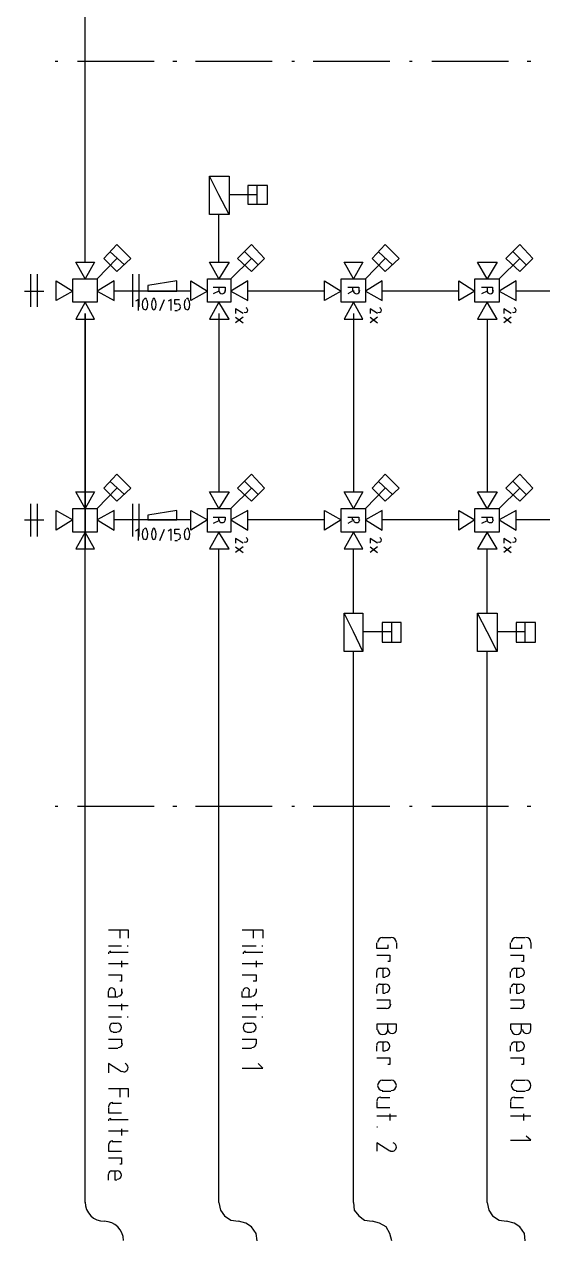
# Model space of a CAD drawing. Header units: millimetres. Extents: x 0 to 33.1, y 1.5 to 45.3.
# Drawn here: x 20.806 to 21.73, y 32.691 to 34.862 of the extents above; entities that cross this region are included whole.
import ezdxf

# ---------------------------------------------------------------- set-up
doc = ezdxf.new("R2010")
doc.units = ezdxf.units.MM
doc.header["$MEASUREMENT"] = 0
doc.layers.get('0').update_dxf_attribs({"linetype": 'CONTINUOUS'})

msp = doc.modelspace()

# ---------------------------------------------------------------- linework, layer by layer
at = {"color": 4, "linetype": 'Continuous'}
for p, q in [((20.9144, 34.4378), (20.9144, 34.9961)), ((20.9711, 34.4694), (20.9478, 34.4444)), ((20.9961, 34.4444), (20.9711, 34.4694)), ((20.9844, 34.4328), (20.9594, 34.4561)), ((20.9144, 34.4078), (20.8978, 34.4378)), ((20.8978, 34.4378), (20.9311, 34.4378)), ((20.9311, 34.4378), (20.9144, 34.4078)), ((20.9711, 34.4444), (20.9361, 34.4078)), ((20.9478, 34.4444), (20.9711, 34.4211)), ((20.9711, 34.4211), (20.9961, 34.4444)), ((20.8628, 34.3694), (20.8628, 34.4044)), ((20.8628, 34.4044), (20.8928, 34.3861)), ((20.8928, 34.3661), (20.8928, 34.4078)), ((20.8928, 34.4078), (20.9361, 34.4078)), ((20.9361, 34.4078), (20.9361, 34.3661)), ((20.9661, 34.4044), (20.9361, 34.3861)), ((20.9661, 34.3694), (20.9661, 34.4044)), ((20.8928, 34.3861), (20.8628, 34.3694)), ((20.9361, 34.3861), (20.9661, 34.3694)), ((20.9361, 34.3661), (20.8928, 34.3661)), ((20.9144, 34.3661), (20.8978, 34.3361)), ((20.9311, 34.3361), (20.9144, 34.3661)), ((20.9144, 34.3461), (20.9144, 33.9261)), ((20.9144, 32.7594), (20.9144, 34.3461)), ((20.8978, 34.3361), (20.9311, 34.3361)), ((20.9144, 34.3361), (20.9144, 34.0278)), ((20.9711, 34.0594), (20.9478, 34.0344)), ((20.9961, 34.0344), (20.9711, 34.0594)), ((20.9711, 34.0344), (20.9361, 33.9978)), ((20.9478, 34.0344), (20.9711, 34.0111)), ((20.9844, 34.0228), (20.9594, 34.0461)), ((20.9711, 34.0111), (20.9961, 34.0344)), ((20.9144, 33.9978), (20.8978, 34.0278)), ((20.8978, 34.0278), (20.9311, 34.0278)), ((20.9311, 34.0278), (20.9144, 33.9978)), ((20.8628, 33.9594), (20.8628, 33.9944)), ((20.8628, 33.9944), (20.8928, 33.9778)), ((20.8928, 33.9561), (20.8928, 33.9978)), ((20.8928, 33.9978), (20.9361, 33.9978)), ((20.9361, 33.9978), (20.9361, 33.9561)), ((20.9661, 33.9944), (20.9361, 33.9778)), ((20.9661, 33.9594), (20.9661, 33.9944)), ((20.8928, 33.9778), (20.8628, 33.9594)), ((20.9361, 33.9778), (20.9661, 33.9594)), ((20.9361, 33.9561), (20.8928, 33.9561)), ((20.9144, 33.9561), (20.8978, 33.9261)), ((20.9311, 33.9261), (20.9144, 33.9561)), ((20.8978, 33.9261), (20.9311, 33.9261)), ((20.9144, 32.7594), (20.9144, 32.7594)), ((20.9478, 32.7261), (20.9478, 32.7261))]:
    msp.add_line(p, q, dxfattribs=at)
at = {"color": 0, "linetype": 'Continuous'}
for p, q in [((20.8611, 34.7961), (20.8661, 34.7961)), ((20.9011, 34.7961), (21.0378, 34.7961)), ((21.0711, 34.7961), (21.0778, 34.7961)), ((21.1111, 34.7961), (21.2478, 34.7961)), ((21.2828, 34.7961), (21.2878, 34.7961)), ((21.3211, 34.7961), (21.4578, 34.7961)), ((21.4928, 34.7961), (21.4978, 34.7961)), ((21.5328, 34.7961), (21.6694, 34.7961)), ((21.7028, 34.7961), (21.7094, 34.7961)), ((21.1528, 34.5578), (21.1361, 34.5911)), ((21.1361, 34.5228), (21.1361, 34.5911)), ((21.1361, 34.5911), (21.1711, 34.5911)), ((21.1711, 34.5911), (21.1711, 34.5228)), ((21.1711, 34.5228), (21.1528, 34.5578)), ((21.2211, 34.5578), (21.1711, 34.5578)), ((21.2394, 34.5744), (21.2044, 34.5744)), ((21.2044, 34.5744), (21.2044, 34.5411)), ((21.2211, 34.5411), (21.2211, 34.5744)), ((21.2394, 34.5411), (21.2394, 34.5744)), ((21.2044, 34.5411), (21.2394, 34.5411)), ((21.1711, 34.5228), (21.1361, 34.5228)), ((21.2111, 34.4694), (21.1861, 34.4444)), ((21.2344, 34.4444), (21.2111, 34.4694)), ((21.4494, 34.4694), (21.4261, 34.4444)), ((21.4744, 34.4444), (21.4494, 34.4694)), ((21.6894, 34.4694), (21.6644, 34.4444)), ((21.7128, 34.4444), (21.6894, 34.4694)), ((21.2228, 34.4328), (21.1994, 34.4561)), ((21.4628, 34.4328), (21.4378, 34.4561)), ((21.7011, 34.4328), (21.6778, 34.4561)), ((21.1528, 34.4078), (21.1361, 34.4378)), ((21.1361, 34.4378), (21.1711, 34.4378)), ((21.1711, 34.4378), (21.1528, 34.4078)), ((21.2111, 34.4444), (21.1744, 34.4078)), ((21.1861, 34.4444), (21.2111, 34.4211)), ((21.2111, 34.4211), (21.2344, 34.4444)), ((21.3928, 34.4078), (21.3761, 34.4378)), ((21.3761, 34.4378), (21.4094, 34.4378)), ((21.4094, 34.4378), (21.3928, 34.4078)), ((21.4494, 34.4444), (21.4144, 34.4078)), ((21.4261, 34.4444), (21.4494, 34.4211)), ((21.4494, 34.4211), (21.4744, 34.4444)), ((21.6311, 34.4078), (21.6144, 34.4378)), ((21.6144, 34.4378), (21.6494, 34.4378)), ((21.6494, 34.4378), (21.6311, 34.4078)), ((21.6894, 34.4444), (21.6528, 34.4078)), ((21.6644, 34.4444), (21.6894, 34.4211)), ((21.6894, 34.4211), (21.7128, 34.4444)), ((20.8178, 34.3861), (20.8178, 34.4161)), ((20.8294, 34.3861), (20.8294, 34.4161)), ((20.9994, 34.3861), (20.9994, 34.4161)), ((21.0111, 34.3861), (21.0111, 34.4161)), ((21.0778, 34.4044), (21.0261, 34.3961)), ((21.0778, 34.3861), (21.0778, 34.4044)), ((21.1028, 34.3694), (21.1028, 34.4044)), ((21.1028, 34.4044), (21.1328, 34.3861)), ((21.1328, 34.3661), (21.1328, 34.4078)), ((21.1328, 34.4078), (21.1744, 34.4078)), ((21.1744, 34.4078), (21.1744, 34.3661)), ((21.2044, 34.4044), (21.1744, 34.3861)), ((21.2044, 34.3694), (21.2044, 34.4044)), ((21.3411, 34.3694), (21.3411, 34.4044)), ((21.3411, 34.4044), (21.3711, 34.3861)), ((21.3711, 34.3661), (21.3711, 34.4078)), ((21.3711, 34.4078), (21.4144, 34.4078)), ((21.4144, 34.4078), (21.4144, 34.3661)), ((21.4444, 34.4044), (21.4144, 34.3861)), ((21.4444, 34.3694), (21.4444, 34.4044)), ((21.5811, 34.3694), (21.5811, 34.4044)), ((21.5811, 34.4044), (21.6094, 34.3861)), ((21.6094, 34.3661), (21.6094, 34.4078)), ((21.6094, 34.4078), (21.6528, 34.4078)), ((21.6528, 34.4078), (21.6528, 34.3661)), ((21.6828, 34.4044), (21.6528, 34.3861)), ((21.6828, 34.3694), (21.6828, 34.4044)), ((20.8061, 34.3861), (20.8411, 34.3861)), ((20.8178, 34.3578), (20.8178, 34.3861)), ((20.8294, 34.3578), (20.8294, 34.3861)), ((21.0228, 34.3861), (20.9878, 34.3861)), ((20.9994, 34.3578), (20.9994, 34.3861)), ((21.0111, 34.3578), (21.0111, 34.3861)), ((21.0261, 34.3961), (21.0261, 34.3861)), ((21.0261, 34.3861), (21.0778, 34.3861)), ((21.1328, 34.3861), (21.1028, 34.3694)), ((21.1428, 34.3928), (21.1644, 34.3928)), ((21.1528, 34.3861), (21.1428, 34.3811)), ((21.1528, 34.3928), (21.1528, 34.3861)), ((21.1644, 34.3928), (21.1644, 34.3861)), ((21.1744, 34.3861), (21.2044, 34.3694)), ((21.3711, 34.3861), (21.3411, 34.3694)), ((21.3828, 34.3928), (21.4028, 34.3928)), ((21.3911, 34.3861), (21.3828, 34.3811)), ((21.3911, 34.3928), (21.3911, 34.3861)), ((21.4028, 34.3928), (21.4028, 34.3861)), ((21.4144, 34.3861), (21.4444, 34.3694)), ((21.6094, 34.3861), (21.5811, 34.3694)), ((21.6211, 34.3928), (21.6411, 34.3928)), ((21.6311, 34.3861), (21.6211, 34.3811)), ((21.6311, 34.3928), (21.6311, 34.3861)), ((21.6411, 34.3928), (21.6411, 34.3861)), ((21.6528, 34.3861), (21.6828, 34.3694)), ((21.0094, 34.3711), (21.0044, 34.3678)), ((21.0094, 34.3511), (21.0094, 34.3711)), ((21.0478, 34.3511), (21.0561, 34.3711)), ((21.0678, 34.3711), (21.0628, 34.3678)), ((21.0678, 34.3511), (21.0678, 34.3711)), ((21.0744, 34.3628), (21.0744, 34.3711)), ((21.0744, 34.3711), (21.0828, 34.3711)), ((21.0794, 34.3628), (21.0744, 34.3628)), ((21.1744, 34.3661), (21.1328, 34.3661)), ((21.1528, 34.3661), (21.1361, 34.3361)), ((21.1711, 34.3361), (21.1528, 34.3661)), ((21.4144, 34.3661), (21.3711, 34.3661)), ((21.3928, 34.3661), (21.3761, 34.3361)), ((21.4094, 34.3361), (21.3928, 34.3661)), ((21.6528, 34.3661), (21.6094, 34.3661)), ((21.6311, 34.3661), (21.6144, 34.3361)), ((21.6494, 34.3361), (21.6311, 34.3661)), ((21.0744, 34.3511), (21.0794, 34.3511)), ((21.0844, 34.3561), (21.0844, 34.3578)), ((21.1961, 34.3461), (21.1828, 34.3544)), ((21.1828, 34.3544), (21.1828, 34.3461)), ((21.1828, 34.3394), (21.1961, 34.3294)), ((21.1961, 34.3394), (21.1828, 34.3294)), ((21.4361, 34.3461), (21.4228, 34.3544)), ((21.4228, 34.3544), (21.4228, 34.3461)), ((21.4228, 34.3394), (21.4361, 34.3294)), ((21.4361, 34.3394), (21.4228, 34.3294)), ((21.6744, 34.3461), (21.6611, 34.3544)), ((21.6611, 34.3544), (21.6611, 34.3461)), ((21.6611, 34.3394), (21.6744, 34.3294)), ((21.6744, 34.3394), (21.6611, 34.3294)), ((21.1361, 34.3361), (21.1711, 34.3361)), ((21.3761, 34.3361), (21.4094, 34.3361)), ((21.6144, 34.3361), (21.6494, 34.3361)), ((21.2111, 34.0594), (21.1861, 34.0344)), ((21.2344, 34.0344), (21.2111, 34.0594)), ((21.4494, 34.0594), (21.4261, 34.0344)), ((21.4744, 34.0344), (21.4494, 34.0594)), ((21.6894, 34.0594), (21.6644, 34.0344)), ((21.7128, 34.0344), (21.6894, 34.0594)), ((21.2111, 34.0344), (21.1744, 33.9978)), ((21.1861, 34.0344), (21.2111, 34.0111)), ((21.2228, 34.0228), (21.1994, 34.0461)), ((21.2111, 34.0111), (21.2344, 34.0344)), ((21.4494, 34.0344), (21.4144, 33.9978)), ((21.4261, 34.0344), (21.4494, 34.0111)), ((21.4628, 34.0228), (21.4378, 34.0461)), ((21.4494, 34.0111), (21.4744, 34.0344)), ((21.6894, 34.0344), (21.6528, 33.9978)), ((21.6644, 34.0344), (21.6894, 34.0111)), ((21.7011, 34.0228), (21.6778, 34.0461)), ((21.6894, 34.0111), (21.7128, 34.0344)), ((21.1528, 33.9978), (21.1361, 34.0278)), ((21.1361, 34.0278), (21.1711, 34.0278)), ((21.1711, 34.0278), (21.1528, 33.9978)), ((21.3928, 33.9978), (21.3761, 34.0278)), ((21.3761, 34.0278), (21.4094, 34.0278)), ((21.4094, 34.0278), (21.3928, 33.9978)), ((21.6311, 33.9978), (21.6144, 34.0278)), ((21.6144, 34.0278), (21.6494, 34.0278)), ((21.6494, 34.0278), (21.6311, 33.9978)), ((20.8178, 33.9778), (20.8178, 34.0061)), ((20.8294, 33.9778), (20.8294, 34.0061)), ((20.9994, 33.9778), (20.9994, 34.0061)), ((21.0111, 33.9778), (21.0111, 34.0061)), ((21.0778, 33.9944), (21.0261, 33.9861)), ((21.0778, 33.9778), (21.0778, 33.9944)), ((21.1028, 33.9594), (21.1028, 33.9944)), ((21.1028, 33.9944), (21.1328, 33.9778)), ((21.1328, 33.9561), (21.1328, 33.9978)), ((21.1328, 33.9978), (21.1744, 33.9978)), ((21.1744, 33.9978), (21.1744, 33.9561)), ((21.2044, 33.9944), (21.1744, 33.9778)), ((21.2044, 33.9594), (21.2044, 33.9944)), ((21.3411, 33.9594), (21.3411, 33.9944)), ((21.3411, 33.9944), (21.3711, 33.9778)), ((21.3711, 33.9561), (21.3711, 33.9978)), ((21.3711, 33.9978), (21.4144, 33.9978)), ((21.4144, 33.9978), (21.4144, 33.9561)), ((21.4444, 33.9944), (21.4144, 33.9778)), ((21.4444, 33.9594), (21.4444, 33.9944)), ((21.5811, 33.9594), (21.5811, 33.9944)), ((21.5811, 33.9944), (21.6094, 33.9778)), ((21.6094, 33.9561), (21.6094, 33.9978)), ((21.6094, 33.9978), (21.6528, 33.9978)), ((21.6528, 33.9978), (21.6528, 33.9561)), ((21.6828, 33.9944), (21.6528, 33.9778)), ((21.6828, 33.9594), (21.6828, 33.9944)), ((20.8061, 33.9778), (20.8411, 33.9778)), ((20.8178, 33.9478), (20.8178, 33.9778)), ((20.8294, 33.9478), (20.8294, 33.9778)), ((21.0228, 33.9778), (20.9878, 33.9778)), ((20.9994, 33.9478), (20.9994, 33.9778)), ((21.0111, 33.9478), (21.0111, 33.9778)), ((21.0261, 33.9861), (21.0261, 33.9778)), ((21.0261, 33.9778), (21.0778, 33.9778)), ((21.1328, 33.9778), (21.1028, 33.9594)), ((21.1428, 33.9828), (21.1644, 33.9828)), ((21.1528, 33.9761), (21.1428, 33.9711)), ((21.1528, 33.9778), (21.1528, 33.9828)), ((21.1644, 33.9828), (21.1644, 33.9778)), ((21.1744, 33.9778), (21.2044, 33.9594)), ((21.3711, 33.9778), (21.3411, 33.9594)), ((21.3828, 33.9828), (21.4028, 33.9828)), ((21.3911, 33.9761), (21.3828, 33.9711)), ((21.3911, 33.9778), (21.3911, 33.9828)), ((21.4028, 33.9828), (21.4028, 33.9778)), ((21.4144, 33.9778), (21.4444, 33.9594)), ((21.6094, 33.9778), (21.5811, 33.9594)), ((21.6211, 33.9828), (21.6411, 33.9828)), ((21.6311, 33.9761), (21.6211, 33.9711)), ((21.6311, 33.9778), (21.6311, 33.9828)), ((21.6411, 33.9828), (21.6411, 33.9778)), ((21.6528, 33.9778), (21.6828, 33.9594)), ((21.0094, 33.9611), (21.0044, 33.9578)), ((21.0094, 33.9411), (21.0094, 33.9611)), ((21.0478, 33.9411), (21.0561, 33.9611)), ((21.0678, 33.9611), (21.0628, 33.9578)), ((21.0678, 33.9411), (21.0678, 33.9611)), ((21.0744, 33.9528), (21.0744, 33.9611)), ((21.0744, 33.9611), (21.0828, 33.9611)), ((21.0794, 33.9528), (21.0744, 33.9528)), ((21.0844, 33.9461), (21.0844, 33.9478)), ((21.1744, 33.9561), (21.1328, 33.9561)), ((21.1528, 33.9561), (21.1361, 33.9261)), ((21.1711, 33.9261), (21.1528, 33.9561)), ((21.4144, 33.9561), (21.3711, 33.9561)), ((21.3928, 33.9561), (21.3761, 33.9261)), ((21.4094, 33.9261), (21.3928, 33.9561)), ((21.6528, 33.9561), (21.6094, 33.9561)), ((21.6311, 33.9561), (21.6144, 33.9261)), ((21.6494, 33.9261), (21.6311, 33.9561)), ((21.0744, 33.9411), (21.0794, 33.9411)), ((21.1361, 33.9261), (21.1711, 33.9261)), ((21.1961, 33.9361), (21.1828, 33.9444)), ((21.1828, 33.9444), (21.1828, 33.9361)), ((21.1828, 33.9294), (21.1961, 33.9194)), ((21.1961, 33.9294), (21.1828, 33.9194)), ((21.3761, 33.9261), (21.4094, 33.9261)), ((21.4361, 33.9361), (21.4228, 33.9444)), ((21.4228, 33.9444), (21.4228, 33.9361)), ((21.4228, 33.9294), (21.4361, 33.9194)), ((21.4361, 33.9294), (21.4228, 33.9194)), ((21.6144, 33.9261), (21.6494, 33.9261)), ((21.6744, 33.9361), (21.6611, 33.9444)), ((21.6611, 33.9444), (21.6611, 33.9361)), ((21.6611, 33.9294), (21.6744, 33.9194)), ((21.6744, 33.9294), (21.6611, 33.9194)), ((21.3928, 33.7778), (21.3761, 33.8111)), ((21.3761, 33.7428), (21.3761, 33.8111)), ((21.3761, 33.8111), (21.4094, 33.8111)), ((21.4094, 33.8111), (21.4094, 33.7428)), ((21.6311, 33.7778), (21.6144, 33.8111)), ((21.6144, 33.7428), (21.6144, 33.8111)), ((21.6144, 33.8111), (21.6494, 33.8111)), ((21.6494, 33.8111), (21.6494, 33.7428)), ((21.4094, 33.7428), (21.3928, 33.7778)), ((21.4611, 33.7778), (21.4094, 33.7778)), ((21.4778, 33.7944), (21.4444, 33.7944)), ((21.4444, 33.7944), (21.4444, 33.7594)), ((21.4611, 33.7594), (21.4611, 33.7944)), ((21.4778, 33.7594), (21.4778, 33.7944)), ((21.6494, 33.7428), (21.6311, 33.7778)), ((21.6994, 33.7778), (21.6494, 33.7778)), ((21.7178, 33.7944), (21.6828, 33.7944)), ((21.6828, 33.7944), (21.6828, 33.7594)), ((21.6994, 33.7594), (21.6994, 33.7944)), ((21.7178, 33.7594), (21.7178, 33.7944)), ((21.4444, 33.7594), (21.4778, 33.7594)), ((21.6828, 33.7594), (21.7178, 33.7594)), ((21.4094, 33.7428), (21.3761, 33.7428)), ((21.6494, 33.7428), (21.6144, 33.7428)), ((20.8661, 33.4661), (20.8611, 33.4661)), ((21.0378, 33.4661), (20.9011, 33.4661)), ((21.0778, 33.4661), (21.0711, 33.4661)), ((21.2478, 33.4661), (21.1111, 33.4661)), ((21.2878, 33.4661), (21.2828, 33.4661)), ((21.4578, 33.4661), (21.3211, 33.4661)), ((21.4978, 33.4661), (21.4928, 33.4661)), ((21.6694, 33.4661), (21.5328, 33.4661)), ((21.7094, 33.4661), (21.7028, 33.4661)), ((20.9561, 33.2461), (20.9911, 33.2461)), ((20.9761, 33.2461), (20.9761, 33.2311)), ((20.9911, 33.2461), (20.9911, 33.2311)), ((21.1944, 33.2461), (21.2311, 33.2461)), ((21.2144, 33.2461), (21.2144, 33.2311)), ((21.2311, 33.2461), (21.2311, 33.2311)), ((21.4444, 33.2328), (21.4594, 33.2328)), ((21.6828, 33.2328), (21.6994, 33.2328)), ((20.9561, 33.2178), (20.9794, 33.2178)), ((20.9894, 33.2178), (20.9911, 33.2178)), ((21.1944, 33.2178), (21.2194, 33.2178)), ((21.2294, 33.2178), (21.2311, 33.2178)), ((21.4344, 33.2128), (21.4344, 33.2228)), ((21.4544, 33.2128), (21.4344, 33.2128)), ((21.4544, 33.2194), (21.4544, 33.2128)), ((21.4694, 33.2228), (21.4694, 33.2128)), ((21.6728, 33.2128), (21.6728, 33.2228)), ((21.6928, 33.2128), (21.6728, 33.2128)), ((21.6928, 33.2194), (21.6928, 33.2128)), ((21.7094, 33.2228), (21.7094, 33.2128)), ((20.9594, 33.2061), (20.9911, 33.2061)), ((20.9794, 33.1911), (20.9794, 33.1794)), ((21.1994, 33.2061), (21.2311, 33.2061)), ((21.2194, 33.1911), (21.2194, 33.1794)), ((21.4344, 33.2011), (21.4578, 33.2011)), ((21.4578, 33.1894), (21.4544, 33.1894)), ((21.4578, 33.2011), (21.4578, 33.1894)), ((21.6728, 33.2011), (21.6961, 33.2011)), ((21.6961, 33.1894), (21.6928, 33.1894)), ((21.6961, 33.2011), (21.6961, 33.1894)), ((20.9561, 33.1861), (20.9911, 33.1861)), ((20.9561, 33.1661), (20.9794, 33.1661)), ((20.9794, 33.1661), (20.9794, 33.1544)), ((21.1944, 33.1861), (21.2311, 33.1861)), ((21.1944, 33.1661), (21.2194, 33.1661)), ((21.2194, 33.1661), (21.2194, 33.1544)), ((21.4344, 33.1611), (21.4344, 33.1711)), ((21.4394, 33.1778), (21.4494, 33.1778)), ((21.4461, 33.1611), (21.4461, 33.1778)), ((21.6728, 33.1611), (21.6728, 33.1711)), ((21.6794, 33.1778), (21.6894, 33.1778)), ((21.6844, 33.1611), (21.6844, 33.1778)), ((20.9794, 33.1544), (20.9761, 33.1544)), ((21.2194, 33.1544), (21.2144, 33.1544)), ((21.4394, 33.1494), (21.4494, 33.1494)), ((21.4494, 33.1611), (21.4461, 33.1611)), ((21.4461, 33.1328), (21.4461, 33.1494)), ((21.6794, 33.1494), (21.6894, 33.1494)), ((21.6894, 33.1611), (21.6844, 33.1611)), ((21.6844, 33.1328), (21.6844, 33.1494)), ((20.9561, 33.1261), (20.9561, 33.1361)), ((20.9728, 33.1261), (20.9561, 33.1261)), ((20.9678, 33.1361), (20.9678, 33.1261)), ((20.9794, 33.1411), (20.9794, 33.1344)), ((21.1944, 33.1261), (21.1944, 33.1361)), ((21.2111, 33.1261), (21.1944, 33.1261)), ((21.2061, 33.1361), (21.2061, 33.1261)), ((21.2194, 33.1411), (21.2194, 33.1344)), ((21.4344, 33.1328), (21.4344, 33.1428)), ((21.4494, 33.1328), (21.4461, 33.1328)), ((21.6728, 33.1328), (21.6728, 33.1428)), ((21.6894, 33.1328), (21.6844, 33.1328)), ((20.9561, 33.1111), (20.9911, 33.1111)), ((20.9794, 33.1144), (20.9794, 33.1028)), ((21.1944, 33.1111), (21.2311, 33.1111)), ((21.2194, 33.1144), (21.2194, 33.1028)), ((21.4344, 33.1211), (21.4578, 33.1211)), ((21.4511, 33.1061), (21.4344, 33.1061)), ((21.4578, 33.1211), (21.4578, 33.1128)), ((21.6728, 33.1211), (21.6961, 33.1211)), ((21.6894, 33.1061), (21.6728, 33.1061)), ((21.6961, 33.1211), (21.6961, 33.1128)), ((20.9561, 33.0911), (20.9794, 33.0911)), ((20.9644, 33.0794), (20.9711, 33.0794)), ((20.9894, 33.0911), (20.9911, 33.0911)), ((21.1944, 33.0911), (21.2194, 33.0911)), ((21.2028, 33.0794), (21.2111, 33.0794)), ((21.2294, 33.0911), (21.2311, 33.0911)), ((20.9711, 33.0628), (20.9644, 33.0628)), ((21.2111, 33.0628), (21.2028, 33.0628)), ((21.4344, 33.0778), (21.4344, 33.0678)), ((21.4694, 33.0778), (21.4344, 33.0778)), ((21.4544, 33.0678), (21.4544, 33.0778)), ((21.4694, 33.0678), (21.4694, 33.0778)), ((21.6728, 33.0778), (21.6728, 33.0678)), ((21.7094, 33.0778), (21.6728, 33.0778)), ((21.6928, 33.0678), (21.6928, 33.0778)), ((21.7094, 33.0678), (21.7094, 33.0778)), ((20.9561, 33.0511), (20.9794, 33.0511)), ((20.9794, 33.0511), (20.9794, 33.0428)), ((21.1944, 33.0511), (21.2194, 33.0511)), ((21.2194, 33.0511), (21.2194, 33.0428)), ((21.4344, 33.0294), (21.4344, 33.0394)), ((21.4394, 33.0461), (21.4494, 33.0461)), ((21.4461, 33.0294), (21.4461, 33.0461)), ((21.6728, 33.0294), (21.6728, 33.0394)), ((21.6794, 33.0461), (21.6894, 33.0461)), ((21.6844, 33.0294), (21.6844, 33.0461)), ((20.9728, 33.0344), (20.9561, 33.0344)), ((21.2111, 33.0344), (21.1944, 33.0344)), ((21.4344, 33.0178), (21.4578, 33.0178)), ((21.4494, 33.0294), (21.4461, 33.0294)), ((21.4578, 33.0178), (21.4578, 33.0061)), ((21.6728, 33.0178), (21.6961, 33.0178)), ((21.6894, 33.0294), (21.6844, 33.0294)), ((21.6961, 33.0178), (21.6961, 33.0061)), ((20.9794, 32.9928), (20.9561, 33.0078)), ((20.9561, 33.0078), (20.9561, 32.9911)), ((21.1944, 32.9994), (21.2311, 32.9994)), ((21.2311, 32.9994), (21.2228, 33.0078)), ((21.4578, 33.0061), (21.4544, 33.0061)), ((21.6961, 33.0061), (21.6928, 33.0061)), ((21.4444, 32.9778), (21.4594, 32.9778)), ((21.6828, 32.9778), (21.6994, 32.9778)), ((20.9561, 32.9628), (20.9911, 32.9628)), ((20.9761, 32.9628), (20.9761, 32.9478)), ((20.9911, 32.9628), (20.9911, 32.9478)), ((21.4594, 32.9578), (21.4444, 32.9578)), ((21.6994, 32.9578), (21.6828, 32.9578)), ((20.9561, 32.9294), (20.9561, 32.9194)), ((20.9794, 32.9361), (20.9628, 32.9361)), ((21.4344, 32.9394), (21.4344, 32.9294)), ((21.4344, 32.9294), (21.4578, 32.9294)), ((21.4578, 32.9461), (21.4411, 32.9461)), ((21.6728, 32.9394), (21.6728, 32.9294)), ((21.6728, 32.9294), (21.6961, 32.9294)), ((21.6961, 32.9461), (21.6794, 32.9461)), ((20.9561, 32.9194), (20.9794, 32.9194)), ((20.9594, 32.9078), (20.9911, 32.9078)), ((21.4344, 32.9144), (21.4694, 32.9144)), ((21.4578, 32.9178), (21.4578, 32.9061)), ((21.6728, 32.9144), (21.7094, 32.9144)), ((21.6961, 32.9178), (21.6961, 32.9061)), ((20.9561, 32.8878), (20.9911, 32.8878)), ((20.9794, 32.8911), (20.9794, 32.8794)), ((21.4344, 32.8944), (21.4361, 32.8944)), ((20.9794, 32.8678), (20.9628, 32.8678)), ((21.4578, 32.8511), (21.4344, 32.8661)), ((21.4344, 32.8661), (21.4344, 32.8511)), ((21.6728, 32.8711), (21.7094, 32.8711)), ((21.7094, 32.8711), (21.7011, 32.8778)), ((20.9561, 32.8611), (20.9561, 32.8511)), ((20.9561, 32.8511), (20.9794, 32.8511)), ((20.9561, 32.8394), (20.9794, 32.8394)), ((20.9794, 32.8278), (20.9761, 32.8278)), ((20.9794, 32.8394), (20.9794, 32.8278)), ((20.9561, 32.7994), (20.9561, 32.8094)), ((20.9611, 32.8161), (20.9711, 32.8161)), ((20.9678, 32.7994), (20.9678, 32.8161)), ((20.9711, 32.7994), (20.9678, 32.7994))]:
    msp.add_line(p, q, dxfattribs=at)
at = {"color": 7, "linetype": 'Continuous'}
for p, q in [((21.1528, 34.4378), (21.1528, 34.5228)), ((21.1028, 34.3861), (20.9661, 34.3861)), ((21.3411, 34.3861), (21.2044, 34.3861)), ((21.5811, 34.3861), (21.4444, 34.3861)), ((21.8194, 34.3861), (21.6828, 34.3861)), ((21.1528, 34.3461), (21.1528, 34.0278)), ((21.1528, 34.3361), (21.1528, 34.0278)), ((21.3928, 34.3361), (21.3928, 34.0278)), ((21.1028, 33.9778), (20.9661, 33.9778)), ((21.3411, 33.9778), (21.2044, 33.9778)), ((21.5811, 33.9778), (21.4444, 33.9778)), ((21.8194, 33.9778), (21.6828, 33.9778)), ((21.6311, 32.7594), (21.6311, 32.7594)), ((21.6311, 32.7594), (21.6344, 32.7461)), ((21.6344, 32.7461), (21.6411, 32.7361))]:
    msp.add_line(p, q, dxfattribs=at)
at = {"color": 104, "linetype": 'Continuous'}
for p, q in [((21.3928, 34.3461), (21.3928, 34.0278)), ((21.3928, 33.8111), (21.3928, 33.9261)), ((21.3928, 32.7594), (21.3928, 33.7428)), ((21.3928, 32.7594), (21.3928, 32.7594)), ((21.3928, 32.7594), (21.3944, 32.7461)), ((21.3944, 32.7461), (21.4028, 32.7361)), ((21.4028, 32.7361), (21.4128, 32.7278)), ((21.4128, 32.7278), (21.4261, 32.7261)), ((21.4394, 32.7228), (21.4261, 32.7261)), ((21.4511, 32.7161), (21.4394, 32.7228)), ((21.4578, 32.7044), (21.4511, 32.7161)), ((21.4611, 32.6911), (21.4578, 32.7044))]:
    msp.add_line(p, q, dxfattribs=at)
at = {"color": 3, "linetype": 'Continuous'}
for p, q in [((21.6311, 34.3361), (21.6311, 34.0278)), ((21.6311, 33.8111), (21.6311, 33.9261)), ((21.6311, 32.7594), (21.6311, 33.7428)), ((21.6411, 32.7361), (21.6528, 32.7278)), ((21.6528, 32.7278), (21.6661, 32.7261)), ((21.6794, 32.7228), (21.6661, 32.7261)), ((21.6894, 32.7161), (21.6794, 32.7228)), ((21.6978, 32.7044), (21.6894, 32.7161)), ((21.6994, 32.6911), (21.6978, 32.7044))]:
    msp.add_line(p, q, dxfattribs=at)
at = {"color": 5, "linetype": 'Continuous'}
for p, q in [((21.1528, 32.7594), (21.1528, 33.9261)), ((21.1528, 32.7594), (21.1528, 32.7594)), ((21.1528, 32.7594), (21.1561, 32.7461)), ((21.1561, 32.7461), (21.1628, 32.7361)), ((21.1628, 32.7361), (21.1744, 32.7278)), ((21.1744, 32.7278), (21.1878, 32.7261)), ((21.2011, 32.7228), (21.1878, 32.7261)), ((21.2111, 32.7161), (21.2011, 32.7228)), ((21.2194, 32.7044), (21.2111, 32.7161)), ((21.2211, 32.6911), (21.2194, 32.7044))]:
    msp.add_line(p, q, dxfattribs=at)
at = {"color": 0, "linetype": 'Continuous'}
for points in [[(21.1528, 34.3869), (21.1528, 34.3837), (21.1554, 34.3811), (21.1586, 34.3811)], [(21.1586, 34.3811), (21.1618, 34.3811), (21.1644, 34.3837), (21.1644, 34.3869)], [(21.3928, 34.3869), (21.3928, 34.3837), (21.3954, 34.3811), (21.3986, 34.3811)], [(21.3986, 34.3811), (21.4018, 34.3811), (21.4044, 34.3837), (21.4044, 34.3869)], [(21.6311, 34.3869), (21.6311, 34.3837), (21.6338, 34.3811), (21.6369, 34.3811)], [(21.6369, 34.3811), (21.6401, 34.3811), (21.6428, 34.3837), (21.6428, 34.3869)], [(21.0183, 34.371), (21.0154, 34.3653), (21.0154, 34.3585), (21.0183, 34.3529)], [(21.0219, 34.3728), (21.0211, 34.3728), (21.0204, 34.3724), (21.0199, 34.3718)], [(21.0239, 34.3718), (21.0235, 34.3724), (21.0228, 34.3728), (21.0219, 34.3728)], [(21.0237, 34.3529), (21.0268, 34.3585), (21.0268, 34.3653), (21.0237, 34.371)], [(21.035, 34.371), (21.0319, 34.3653), (21.0319, 34.3585), (21.035, 34.3529)], [(21.0369, 34.3728), (21.0361, 34.3728), (21.0354, 34.3724), (21.035, 34.3718)], [(21.0389, 34.3718), (21.0385, 34.3724), (21.0378, 34.3728), (21.0369, 34.3728)], [(21.0389, 34.3529), (21.0419, 34.3585), (21.0419, 34.3653), (21.0389, 34.371)], [(21.0844, 34.3586), (21.0844, 34.3608), (21.0826, 34.3628), (21.0803, 34.3628)], [(21.0935, 34.371), (21.0903, 34.3653), (21.0903, 34.3585), (21.0935, 34.3529)], [(21.0969, 34.3728), (21.0961, 34.3728), (21.0954, 34.3724), (21.095, 34.3718)], [(21.099, 34.3718), (21.0985, 34.3724), (21.0978, 34.3728), (21.0969, 34.3728)], [(21.0987, 34.3529), (21.1019, 34.3585), (21.1019, 34.3653), (21.0987, 34.371)], [(21.0199, 34.3537), (21.0204, 34.3532), (21.0211, 34.3528), (21.0219, 34.3528)], [(21.0219, 34.3528), (21.0228, 34.3528), (21.0235, 34.3532), (21.0239, 34.3537)], [(21.035, 34.3537), (21.0354, 34.3532), (21.0361, 34.3528), (21.0369, 34.3528)], [(21.0369, 34.3528), (21.0378, 34.3528), (21.0385, 34.3532), (21.0389, 34.3537)], [(21.0803, 34.3528), (21.0826, 34.3528), (21.0844, 34.3547), (21.0844, 34.3569)], [(21.095, 34.3537), (21.0954, 34.3532), (21.0961, 34.3528), (21.0969, 34.3528)], [(21.0969, 34.3528), (21.0978, 34.3528), (21.0985, 34.3532), (21.099, 34.3537)], [(21.1981, 34.3485), (21.1994, 34.3476), (21.201, 34.3475), (21.2024, 34.3483)], [(21.2044, 34.3519), (21.2044, 34.3537), (21.2032, 34.3554), (21.2014, 34.356)], [(21.2024, 34.3483), (21.2036, 34.349), (21.2044, 34.3504), (21.2044, 34.3519)], [(21.4364, 34.3485), (21.4378, 34.3476), (21.4393, 34.3475), (21.4407, 34.3483)], [(21.4428, 34.3519), (21.4428, 34.3537), (21.4415, 34.3554), (21.4397, 34.356)], [(21.4407, 34.3483), (21.4419, 34.349), (21.4428, 34.3504), (21.4428, 34.3519)], [(21.6764, 34.3485), (21.6776, 34.3476), (21.6793, 34.3475), (21.6807, 34.3483)], [(21.6828, 34.3519), (21.6828, 34.3537), (21.6815, 34.3554), (21.6797, 34.356)], [(21.6807, 34.3483), (21.6819, 34.349), (21.6828, 34.3504), (21.6828, 34.3519)], [(21.1528, 33.9786), (21.1528, 33.9754), (21.1554, 33.9728), (21.1586, 33.9728)], [(21.1586, 33.9728), (21.1618, 33.9728), (21.1644, 33.9754), (21.1644, 33.9786)], [(21.3928, 33.9786), (21.3928, 33.9754), (21.3954, 33.9728), (21.3986, 33.9728)], [(21.3986, 33.9728), (21.4018, 33.9728), (21.4044, 33.9754), (21.4044, 33.9786)], [(21.6311, 33.9786), (21.6311, 33.9754), (21.6338, 33.9728), (21.6369, 33.9728)], [(21.6369, 33.9728), (21.6401, 33.9728), (21.6428, 33.9754), (21.6428, 33.9786)], [(21.0183, 33.9611), (21.0154, 33.9554), (21.0154, 33.9485), (21.0183, 33.9429)], [(21.0219, 33.9628), (21.0211, 33.9628), (21.0204, 33.9624), (21.0199, 33.9618)], [(21.0239, 33.9618), (21.0235, 33.9624), (21.0228, 33.9628), (21.0219, 33.9628)], [(21.0237, 33.9429), (21.0268, 33.9485), (21.0268, 33.9554), (21.0237, 33.9611)], [(21.035, 33.9611), (21.0319, 33.9554), (21.0319, 33.9485), (21.035, 33.9429)], [(21.0369, 33.9628), (21.0361, 33.9628), (21.0354, 33.9624), (21.035, 33.9618)], [(21.0389, 33.9618), (21.0385, 33.9624), (21.0378, 33.9628), (21.0369, 33.9628)], [(21.0389, 33.9429), (21.0419, 33.9485), (21.0419, 33.9554), (21.0389, 33.9611)], [(21.0844, 33.9486), (21.0844, 33.9508), (21.0826, 33.9528), (21.0803, 33.9528)], [(21.0935, 33.9611), (21.0903, 33.9554), (21.0903, 33.9485), (21.0935, 33.9429)], [(21.0969, 33.9628), (21.0961, 33.9628), (21.0954, 33.9624), (21.095, 33.9618)], [(21.099, 33.9618), (21.0985, 33.9624), (21.0978, 33.9628), (21.0969, 33.9628)], [(21.0987, 33.9429), (21.1019, 33.9485), (21.1019, 33.9554), (21.0987, 33.9611)], [(21.0199, 33.9437), (21.0204, 33.9432), (21.0211, 33.9428), (21.0219, 33.9428)], [(21.0219, 33.9428), (21.0228, 33.9428), (21.0235, 33.9432), (21.0239, 33.9437)], [(21.035, 33.9437), (21.0354, 33.9432), (21.0361, 33.9428), (21.0369, 33.9428)], [(21.0369, 33.9428), (21.0378, 33.9428), (21.0385, 33.9432), (21.0389, 33.9437)], [(21.0803, 33.9428), (21.0826, 33.9428), (21.0844, 33.9447), (21.0844, 33.9469)], [(21.095, 33.9437), (21.0954, 33.9432), (21.0961, 33.9428), (21.0969, 33.9428)], [(21.0969, 33.9428), (21.0978, 33.9428), (21.0985, 33.9432), (21.099, 33.9437)], [(21.1981, 33.9385), (21.1994, 33.9376), (21.201, 33.9375), (21.2024, 33.9383)], [(21.2044, 33.9419), (21.2044, 33.9437), (21.2032, 33.9454), (21.2014, 33.946)], [(21.2024, 33.9383), (21.2036, 33.939), (21.2044, 33.9404), (21.2044, 33.9419)], [(21.4364, 33.9385), (21.4378, 33.9376), (21.4393, 33.9375), (21.4407, 33.9383)], [(21.4428, 33.9419), (21.4428, 33.9437), (21.4415, 33.9454), (21.4397, 33.946)], [(21.4407, 33.9383), (21.4419, 33.939), (21.4428, 33.9404), (21.4428, 33.9419)], [(21.6764, 33.9385), (21.6776, 33.9376), (21.6793, 33.9375), (21.6807, 33.9383)], [(21.6828, 33.9419), (21.6828, 33.9437), (21.6815, 33.9454), (21.6797, 33.946)], [(21.6807, 33.9383), (21.6819, 33.939), (21.6828, 33.9404), (21.6828, 33.9419)], [(21.4453, 33.2328), (21.4403, 33.2328), (21.4361, 33.2286), (21.4361, 33.2236)], [(21.4694, 33.2236), (21.4694, 33.2286), (21.4653, 33.2328), (21.4603, 33.2328)], [(21.6836, 33.2328), (21.6786, 33.2328), (21.6744, 33.2286), (21.6744, 33.2236)], [(21.7094, 33.2236), (21.7094, 33.2286), (21.7054, 33.2328), (21.7003, 33.2328)], [(20.9603, 33.2078), (20.9579, 33.2078), (20.9561, 33.2058), (20.9561, 33.2036)], [(21.2003, 33.2078), (21.1979, 33.2078), (21.1961, 33.2058), (21.1961, 33.2036)], [(21.4403, 33.1778), (21.4371, 33.1778), (21.4344, 33.1751), (21.4344, 33.1719)], [(21.4578, 33.1703), (21.4578, 33.1744), (21.4544, 33.1778), (21.4503, 33.1778)], [(21.4503, 33.1628), (21.4544, 33.1628), (21.4578, 33.1661), (21.4578, 33.1703)], [(21.6803, 33.1778), (21.6771, 33.1778), (21.6744, 33.1751), (21.6744, 33.1719)], [(21.6978, 33.1703), (21.6978, 33.1744), (21.6944, 33.1778), (21.6903, 33.1778)], [(21.6903, 33.1628), (21.6944, 33.1628), (21.6978, 33.1661), (21.6978, 33.1703)], [(21.4403, 33.1494), (21.4371, 33.1494), (21.4344, 33.1468), (21.4344, 33.1436)], [(21.4578, 33.1419), (21.4578, 33.1461), (21.4544, 33.1494), (21.4503, 33.1494)], [(21.6803, 33.1494), (21.6771, 33.1494), (21.6744, 33.1468), (21.6744, 33.1436)], [(21.6978, 33.1419), (21.6978, 33.1461), (21.6944, 33.1494), (21.6903, 33.1494)], [(20.9619, 33.1428), (20.9588, 33.1428), (20.9561, 33.1401), (20.9561, 33.1369)], [(20.9678, 33.1369), (20.9678, 33.1401), (20.9651, 33.1428), (20.9619, 33.1428)], [(20.9736, 33.1278), (20.9778, 33.1278), (20.9811, 33.1311), (20.9811, 33.1353)], [(21.2019, 33.1428), (21.1988, 33.1428), (21.1961, 33.1401), (21.1961, 33.1369)], [(21.2078, 33.1369), (21.2078, 33.1401), (21.2051, 33.1428), (21.2019, 33.1428)], [(21.2119, 33.1278), (21.2161, 33.1278), (21.2194, 33.1311), (21.2194, 33.1353)], [(21.4503, 33.1344), (21.4544, 33.1344), (21.4578, 33.1378), (21.4578, 33.1419)], [(21.6903, 33.1344), (21.6944, 33.1344), (21.6978, 33.1378), (21.6978, 33.1419)], [(21.4519, 33.1061), (21.4561, 33.1061), (21.4594, 33.1094), (21.4594, 33.1136)], [(21.6903, 33.1061), (21.6944, 33.1061), (21.6978, 33.1094), (21.6978, 33.1136)], [(20.9653, 33.0794), (20.9611, 33.0794), (20.9578, 33.0761), (20.9578, 33.0719)], [(20.9794, 33.0719), (20.9794, 33.0761), (20.9761, 33.0794), (20.9719, 33.0794)], [(21.2036, 33.0794), (21.1994, 33.0794), (21.1961, 33.0761), (21.1961, 33.0719)], [(21.2194, 33.0719), (21.2194, 33.0761), (21.2161, 33.0794), (21.2119, 33.0794)], [(20.9578, 33.0719), (20.9578, 33.0678), (20.9611, 33.0644), (20.9653, 33.0644)], [(20.9719, 33.0644), (20.9761, 33.0644), (20.9794, 33.0678), (20.9794, 33.0719)], [(21.1961, 33.0719), (21.1961, 33.0678), (21.1994, 33.0644), (21.2036, 33.0644)], [(21.2119, 33.0644), (21.2161, 33.0644), (21.2194, 33.0678), (21.2194, 33.0719)], [(21.4361, 33.0686), (21.4361, 33.0635), (21.4403, 33.0594), (21.4453, 33.0594)], [(21.4453, 33.0594), (21.4504, 33.0594), (21.4544, 33.0635), (21.4544, 33.0686)], [(21.4544, 33.0686), (21.4544, 33.0644), (21.4578, 33.0611), (21.4619, 33.0611)], [(21.4619, 33.0611), (21.4661, 33.0611), (21.4694, 33.0644), (21.4694, 33.0686)], [(21.6744, 33.0686), (21.6744, 33.0635), (21.6786, 33.0594), (21.6836, 33.0594)], [(21.6836, 33.0594), (21.6887, 33.0594), (21.6928, 33.0635), (21.6928, 33.0686)], [(21.6944, 33.0686), (21.6944, 33.0644), (21.6978, 33.0611), (21.7019, 33.0611)], [(21.7019, 33.0611), (21.7061, 33.0611), (21.7094, 33.0644), (21.7094, 33.0686)], [(20.9736, 33.0361), (20.9778, 33.0361), (20.9811, 33.0394), (20.9811, 33.0436)], [(21.2119, 33.0361), (21.2161, 33.0361), (21.2194, 33.0394), (21.2194, 33.0436)], [(21.4403, 33.0461), (21.4371, 33.0461), (21.4344, 33.0435), (21.4344, 33.0403)], [(21.4578, 33.0386), (21.4578, 33.0428), (21.4544, 33.0461), (21.4503, 33.0461)], [(21.4503, 33.0311), (21.4544, 33.0311), (21.4578, 33.0344), (21.4578, 33.0386)], [(21.6803, 33.0461), (21.6771, 33.0461), (21.6744, 33.0435), (21.6744, 33.0403)], [(21.6978, 33.0386), (21.6978, 33.0428), (21.6944, 33.0461), (21.6903, 33.0461)], [(21.6903, 33.0311), (21.6944, 33.0311), (21.6978, 33.0344), (21.6978, 33.0386)], [(20.9797, 32.9939), (20.9819, 32.9925), (20.9849, 32.9924), (20.9872, 32.9938)], [(20.9911, 33.0003), (20.9911, 33.0036), (20.9889, 33.0065), (20.9856, 33.0075)], [(20.9872, 32.9938), (20.9896, 32.995), (20.9911, 32.9975), (20.9911, 33.0003)], [(21.4453, 32.9778), (21.4403, 32.9778), (21.4361, 32.9738), (21.4361, 32.9686)], [(21.4694, 32.9686), (21.4694, 32.9738), (21.4653, 32.9778), (21.4603, 32.9778)], [(21.6836, 32.9778), (21.6786, 32.9778), (21.6744, 32.9738), (21.6744, 32.9686)], [(21.7094, 32.9686), (21.7094, 32.9738), (21.7054, 32.9778), (21.7003, 32.9778)], [(21.4361, 32.9686), (21.4361, 32.9636), (21.4403, 32.9594), (21.4453, 32.9594)], [(21.4603, 32.9594), (21.4653, 32.9594), (21.4694, 32.9636), (21.4694, 32.9686)], [(21.6744, 32.9686), (21.6744, 32.9636), (21.6786, 32.9594), (21.6836, 32.9594)], [(21.7003, 32.9594), (21.7054, 32.9594), (21.7094, 32.9636), (21.7094, 32.9686)], [(20.9636, 32.9378), (20.9594, 32.9378), (20.9561, 32.9344), (20.9561, 32.9303)], [(21.4419, 32.9478), (21.4378, 32.9478), (21.4344, 32.9444), (21.4344, 32.9403)], [(21.6803, 32.9478), (21.6761, 32.9478), (21.6728, 32.9444), (21.6728, 32.9403)], [(20.9603, 32.9094), (20.9579, 32.9094), (20.9561, 32.9075), (20.9561, 32.9053)], [(20.9636, 32.8694), (20.9594, 32.8694), (20.9561, 32.8661), (20.9561, 32.8619)], [(21.4694, 32.8586), (21.4694, 32.8619), (21.4672, 32.8649), (21.464, 32.8658)], [(21.4579, 32.8522), (21.4603, 32.8508), (21.4632, 32.8507), (21.4656, 32.8521)], [(21.4656, 32.8521), (21.4681, 32.8535), (21.4694, 32.856), (21.4694, 32.8586)], [(20.9619, 32.8161), (20.9588, 32.8161), (20.9561, 32.8135), (20.9561, 32.8103)], [(20.9794, 32.8086), (20.9794, 32.8128), (20.9761, 32.8161), (20.9719, 32.8161)], [(20.9719, 32.8011), (20.9761, 32.8011), (20.9794, 32.8044), (20.9794, 32.8086)]]:
    msp.add_open_spline(points, degree=3, dxfattribs=at)
at = {"color": 4, "linetype": 'Continuous'}
for points in [[(20.9144, 32.7603), (20.9144, 32.7414), (20.9297, 32.7261), (20.9486, 32.7261)], [(20.9828, 32.6919), (20.9828, 32.7108), (20.9675, 32.7261), (20.9486, 32.7261)]]:
    msp.add_open_spline(points, degree=3, dxfattribs=at)

doc.saveas('drawing.dxf')
